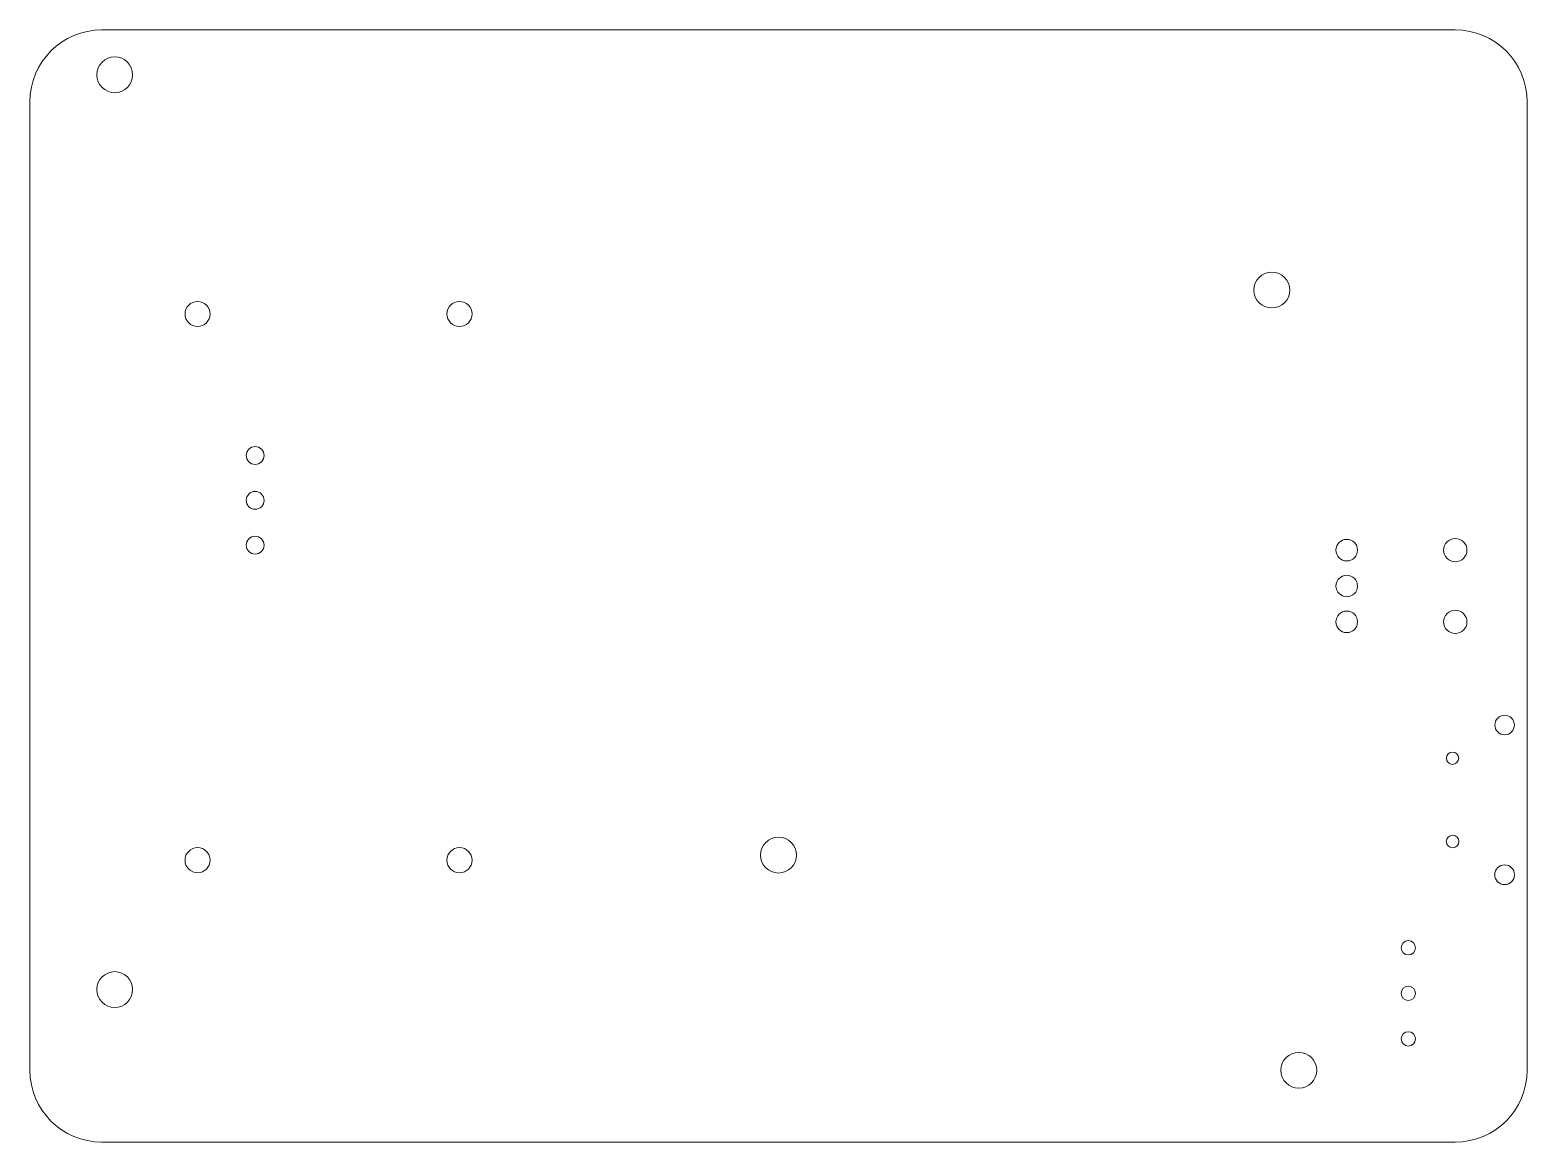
# Model space of a CAD drawing. Header units: millimetres. Extents: x 0 to 83.5, y 0 to 62.
import ezdxf

# ---------------------------------------------------------------- set-up
doc = ezdxf.new("R2010")
doc.units = ezdxf.units.MM
doc.linetypes.add('SLD-Durchgehend', pattern=[0])

msp = doc.modelspace()

# ---------------------------------------------------------------- linework, layer by layer
at = {"color": 7, "linetype": 'SLD-Durchgehend', "lineweight": 15}
for p, q in [((4.021, 62.012), (79.471, 62.012)), ((0.021, 4.012), (0.021, 58.012)), ((83.471, 58.012), (83.471, 4.012)), ((79.471, 0.012), (4.021, 0.012))]:
    msp.add_line(p, q, dxfattribs=at)
for centre, radius in [((4.746, 59.512), 1), ((69.246, 47.512), 1), ((9.364, 46.177), 0.7), ((23.964, 46.177), 0.7), ((12.574, 38.287), 0.5), ((12.574, 35.787), 0.5), ((12.574, 33.287), 0.5), ((73.421, 33.012), 0.6), ((79.471, 33.012), 0.65), ((73.421, 31.012), 0.6), ((73.421, 29.012), 0.6), ((79.471, 29.012), 0.65), ((82.221, 23.262), 0.544), ((79.319, 21.409), 0.344), ((41.746, 16.012), 1), ((79.319, 16.767), 0.35), ((9.364, 15.725), 0.7), ((23.964, 15.725), 0.7), ((82.221, 14.915), 0.55), ((76.852, 10.842), 0.4), ((4.746, 8.512), 1), ((76.852, 8.302), 0.4), ((76.852, 5.762), 0.4), ((70.746, 4.012), 1)]:
    msp.add_circle(centre, radius, dxfattribs=at)
for centre, start, end in [((4.021, 58.012), 90, 180), ((79.471, 58.012), 0, 90), ((4.021, 4.012), 180, 270), ((79.471, 4.012), 270, 0)]:
    msp.add_arc(centre, 4, start, end, dxfattribs=at)

doc.saveas('drawing.dxf')
